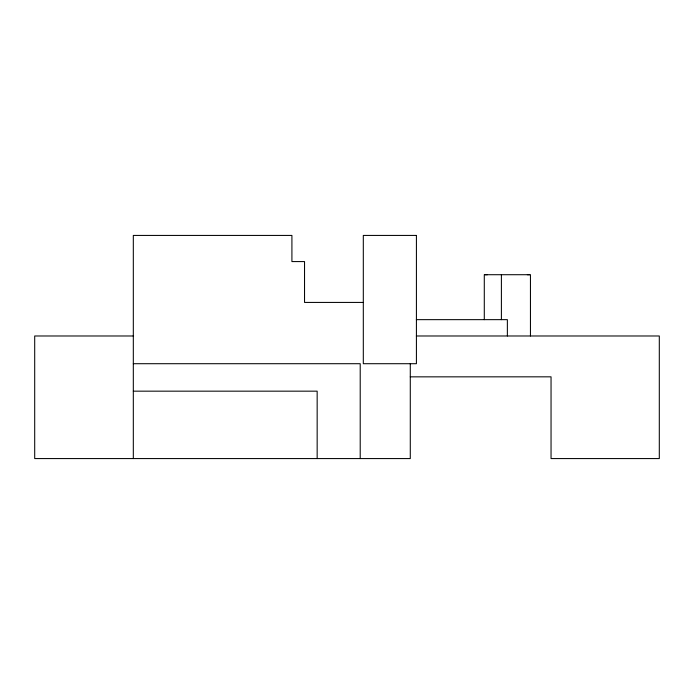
<?xml version="1.0" encoding="UTF-8"?>
<svg xmlns="http://www.w3.org/2000/svg" width="694" height="694" viewBox="0 0 694 694"><rect width="100%" height="100%" fill="white"/><g stroke="black" fill="none" stroke-linecap="round" stroke-linejoin="round"><path stroke-width="1.04" d="M507.366 335.983L507.366 319.648L416.348 319.648M529.661 274.711L527.362 274.711M485.071 274.711L487.379 274.711M362.945 302.428L304.536 302.428L304.536 261.577L291.914 261.577L291.914 235.431L133.317 235.431L133.317 458.569M133.569 335.983L34.7 335.983L34.7 458.569L410.284 458.569L410.284 363.708M416.348 335.983L659.3 335.983L659.3 458.569L551.045 458.569L551.045 376.833L410.258 376.851M133.317 363.708L360.212 363.708L360.212 458.569M133.317 391.164L317.158 391.164L317.158 458.569M530.45 335.983L530.45 274.711L484.291 274.711L484.291 319.648M501.398 274.711L501.398 319.648M416.417 235.431L363.309 235.431L363.309 363.708L416.417 363.708L416.417 235.431"/></g></svg>
